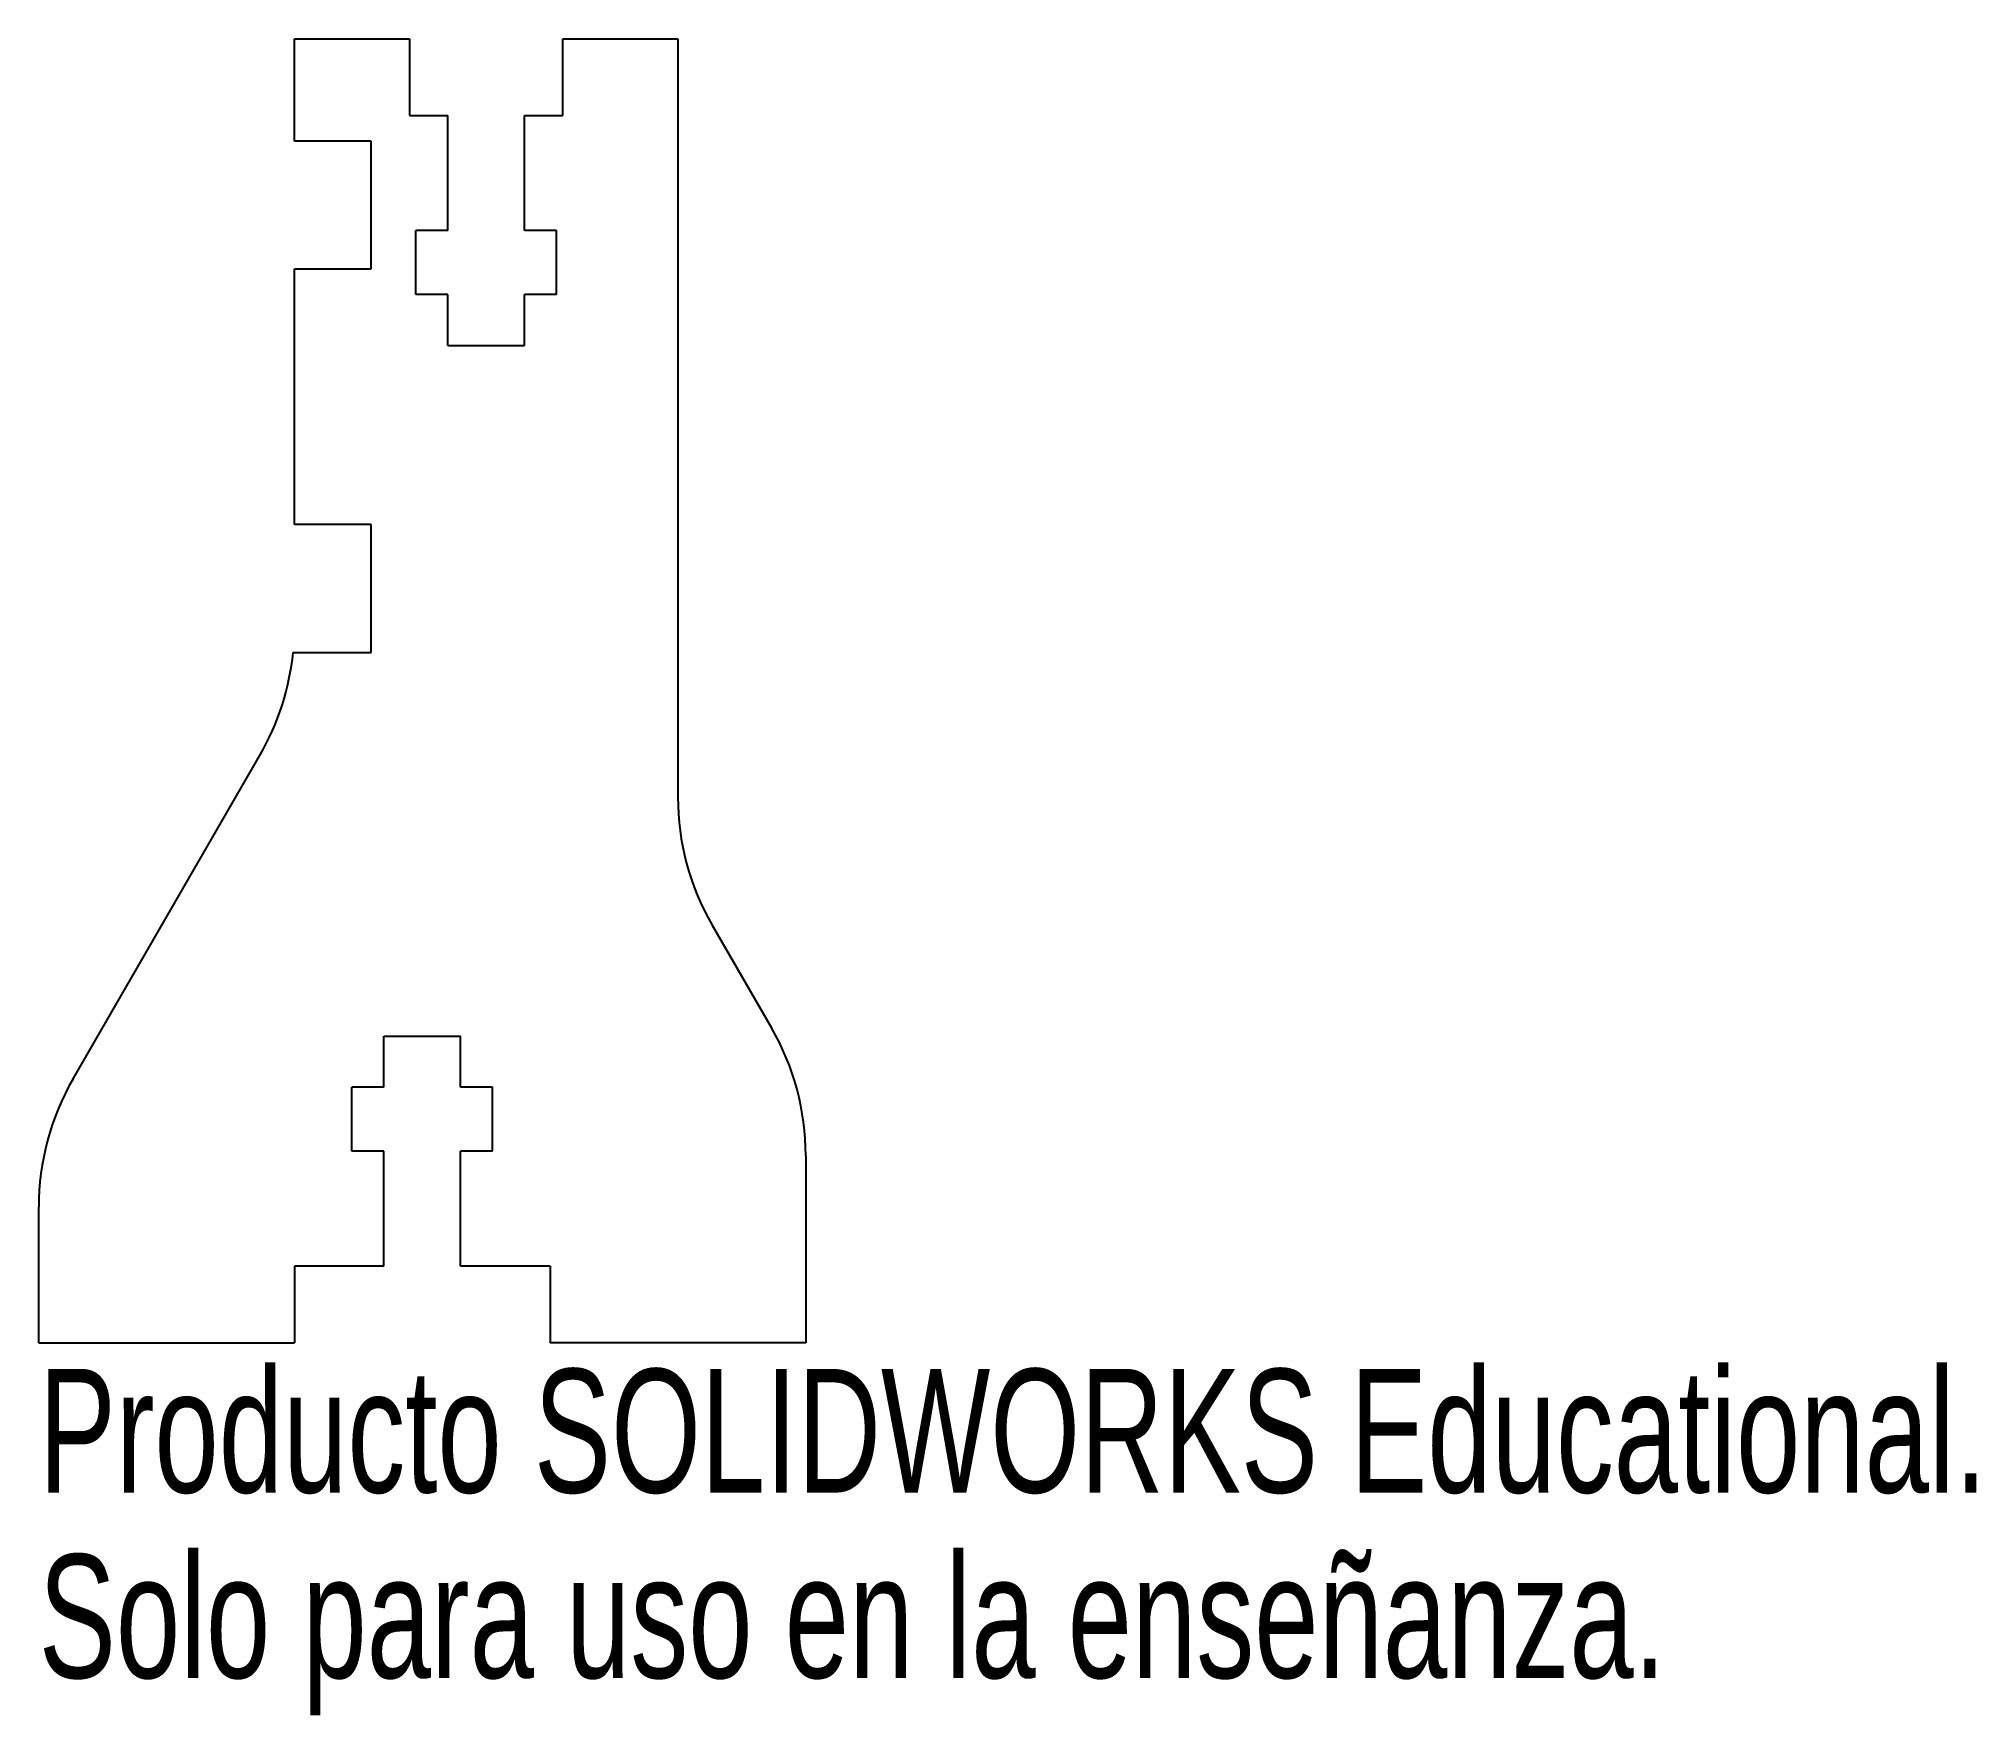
# Model space of a CAD drawing. Header units: millimetres. Extents: x -15 to 60.8, y -41.6 to 24.
import ezdxf

# ---------------------------------------------------------------- set-up
doc = ezdxf.new("R2010")
doc.units = ezdxf.units.MM
doc.styles.add('SLDTEXTSTYLE0', font='TXT', dxfattribs={"width": 0.7})

msp = doc.modelspace()

# ---------------------------------------------------------------- linework, layer by layer
at = {"color": 7, "linetype": 'Continuous', "lineweight": 25}
for p, q in [((-5, 20), (-5, 24)), ((-5, 24), (-0.5, 24)), ((-0.5, 24), (-0.5, 21)), ((5.5, 21), (5.5, 24)), ((5.5, 24), (10, 24)), ((10, 24), (10, -5.66)), ((-0.5, 21), (1, 21)), ((1, 16.5), (1, 21)), ((4, 16.5), (4, 21)), ((4, 21), (5.5, 21)), ((-2, 20), (-5, 20)), ((-2, 15), (-2, 20)), ((1, 16.5), (-0.25, 16.5)), ((-0.25, 14), (-0.25, 16.5)), ((5.25, 16.5), (4, 16.5)), ((5.25, 14), (5.25, 16.5)), ((-5, 5), (-5, 15)), ((-5, 15), (-2, 15)), ((1, 14), (-0.25, 14)), ((1, 12), (1, 14)), ((4, 12), (4, 14)), ((5.25, 14), (4, 14)), ((1, 12), (4, 12)), ((-2, 5), (-5, 5)), ((-2, 0), (-2, 5)), ((-5.05, 0), (-2, 0)), ((-13.66, -16.679), (-6.34, -4)), ((11.34, -10.66), (13.66, -14.679)), ((-1.5, -15), (1.5, -15)), ((-1.5, -17), (-1.5, -15)), ((1.5, -17), (1.5, -15)), ((-1.5, -17), (-2.75, -17)), ((-2.75, -19.5), (-2.75, -17)), ((2.75, -17), (1.5, -17)), ((2.75, -19.5), (2.75, -17)), ((-1.5, -19.5), (-2.75, -19.5)), ((-1.5, -24), (-1.5, -19.5)), ((1.5, -24), (1.5, -19.5)), ((2.75, -19.5), (1.5, -19.5)), ((15, -19.679), (15, -27)), ((-15, -27), (-15, -21.679)), ((-1.5, -24), (-5, -24)), ((-5, -24), (-5, -27)), ((5, -24), (1.5, -24)), ((5, -24), (5, -27)), ((-15, -27), (-5, -27)), ((15, -27), (5, -27))]:
    msp.add_line(p, q, dxfattribs=at)
for centre, start, end in [((-15, 1), 330, 354.26083), ((20, -5.66), 180, 210), ((5, -19.679), 0, 30), ((-5, -21.679), 150, 180)]:
    msp.add_arc(centre, 10, start, end, dxfattribs=at)

# ---------------------------------------------------------------- texts
at = {"color": 7, "linetype": 'Continuous', "char_height": 4.83362, "attachment_point": 1, "style": 'SLDTEXTSTYLE0'}
for s, insert in [('Producto SOLIDWORKS Educational.', (-15, -28.02)), ('Solo para uso en la enseñanza.', (-15, -35.27))]:
    msp.add_mtext(s, dxfattribs=dict(at, insert=insert))

doc.saveas('drawing.dxf')
